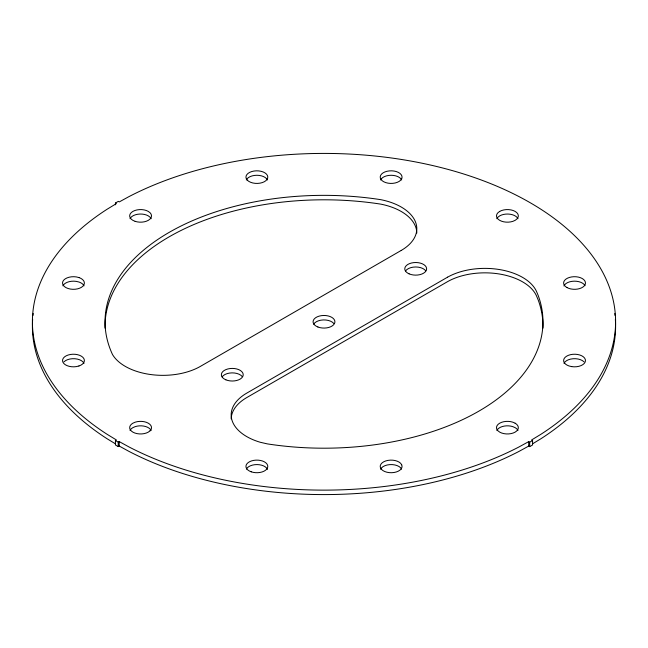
<?xml version="1.0" encoding="UTF-8"?>
<svg xmlns="http://www.w3.org/2000/svg" width="648" height="648" viewBox="0 0 648 648"><rect width="100%" height="100%" fill="white"/><g stroke="black" fill="none" stroke-linecap="round" stroke-linejoin="round"><path stroke-width="0.97" d="M532.429 443.912L540.699 438.882A291.6 168.35 0 0 0 615.357 319.375M115.433 203.027L118.325 201.358L119.297 201.909L128.879 196.66A291.6 168.35 0 0 1 530.194 202.727A291.6 168.35 0 0 1 540.699 434.419L531.603 439.96L532.567 440.51L532.567 444.974L529.675 446.642L528.703 446.091L519.121 451.34A291.6 168.35 0 0 1 128.879 451.34L119.192 446.035L118.228 446.594L115.433 444.974L115.433 440.519L116.397 439.96L107.301 434.419A291.6 168.35 0 0 1 107.301 209.118L116.397 203.585L115.433 203.027L115.433 204.809M115.433 440.519L118.228 442.13L119.192 441.572L128.879 446.885A291.6 168.35 0 0 0 519.121 446.885L528.703 441.628L529.675 442.187L532.567 440.51M115.571 443.912L107.301 438.882A291.6 168.35 0 0 1 32.643 319.375M401.59 469.12L400.594 467.726A10.919 6.302 0 0 0 389.707 464.624A10.919 6.302 0 0 0 380.587 469.249M529.675 442.187L529.675 446.642M528.703 441.628L528.703 446.091M119.192 441.572L119.192 446.035M118.228 442.13L118.228 446.594M32.999 315.463A291.6 168.35 0 0 1 33.234 313.511M614.766 313.511A291.6 168.35 0 0 1 615.001 315.463M542.951 328.123A218.975 126.425 0 0 0 538.188 299.943L536.852 296.727A53.314 30.78 0 0 0 499.859 274.08A53.314 30.78 0 0 0 447.557 281.645L246.775 397.564A53.282 30.764 0 0 0 231.174 418.883M105.049 328.123A218.975 126.425 0 0 1 380.676 204.112A53.16 30.691 0 0 1 416.794 233.061M496.862 218.708A10.919 6.302 0 0 1 497.956 217.185L499.689 215.881A10.919 6.302 0 0 1 517.963 218.708M405.599 270.896A10.919 6.302 0 0 1 415.668 266.976A10.919 6.302 0 0 1 425.776 270.848M313.673 324.186A10.919 6.302 0 0 1 323.32 319.934A10.919 6.302 0 0 1 333.809 323.457M563.938 285.971A10.919 6.302 0 0 1 574.306 281.167A10.919 6.302 0 0 1 585.031 285.703M380.587 179.95A10.919 6.302 0 0 1 391.133 175.276A10.919 6.302 0 0 1 401.679 179.95M246.321 179.95A10.919 6.302 0 0 1 256.867 175.276A10.919 6.302 0 0 1 267.413 179.95M130.037 218.708A10.919 6.302 0 0 1 148.311 215.881L150.044 217.185A10.919 6.302 0 0 1 151.138 218.708M222.102 376.909A10.919 6.302 0 0 1 232.016 372.875A10.919 6.302 0 0 1 242.279 376.618M62.913 285.825A10.919 6.302 0 0 1 76.31 281.386L78.943 282.018A10.919 6.302 0 0 1 84.013 285.857M63.998 361.835A10.919 6.302 0 0 1 74.885 358.733A10.919 6.302 0 0 1 84.005 363.358M130.037 430.491A10.919 6.302 0 0 1 132.864 427.664L135.132 426.659A10.919 6.302 0 0 1 151.138 430.491M246.386 469.112A10.919 6.302 0 0 1 257.102 464.575A10.919 6.302 0 0 1 267.478 469.379M496.862 430.491A10.919 6.302 0 0 1 512.868 426.659L515.136 427.664A10.919 6.302 0 0 1 517.963 430.491M563.995 363.358A10.919 6.302 0 0 1 573.115 358.733A10.919 6.302 0 0 1 584.002 361.835M401.679 178.751L400.594 180.274A10.919 6.302 0 0 1 382.19 180.735A10.919 6.302 0 0 1 389.237 170.91A10.919 6.302 0 0 1 401.679 178.751M150.044 430.815L148.311 432.119A10.919 6.302 0 0 1 132.864 432.119A10.919 6.302 0 0 1 132.864 423.201L135.132 422.204A10.919 6.302 0 0 1 148.311 423.201A10.919 6.302 0 0 1 150.044 430.815M499.689 211.418L497.956 212.73A10.919 6.302 0 0 0 499.689 220.336A10.919 6.302 0 0 0 512.868 221.341L515.136 220.336A10.919 6.302 0 0 0 515.136 211.418A10.919 6.302 0 0 0 499.689 211.418M401.225 250.436L200.443 366.355A53.16 30.691 0 0 1 112.485 354.488A218.975 126.425 0 0 1 380.676 199.657A53.16 30.691 0 0 1 401.225 250.436M447.557 277.182L246.775 393.109A53.282 30.764 0 0 0 260.277 442.276L267.324 443.888A218.975 126.425 0 0 0 538.188 295.488L536.852 292.264A53.314 30.78 0 0 0 499.859 269.617A53.314 30.78 0 0 0 447.557 277.182M78.918 365.99L76.286 366.622A10.919 6.302 0 0 1 62.702 359.438A10.919 6.302 0 0 1 79.72 355.363A10.919 6.302 0 0 1 78.918 365.99M571.714 366.622L569.082 365.99A10.919 6.302 0 0 1 568.28 355.363A10.919 6.302 0 0 1 585.298 359.438A10.919 6.302 0 0 1 571.714 366.622M78.943 277.563L76.31 276.923A10.919 6.302 0 0 0 62.694 284.091A10.919 6.302 0 0 0 79.696 288.19A10.919 6.302 0 0 0 78.943 277.563M135.132 221.341L132.864 220.336A10.919 6.302 0 0 1 132.864 211.418A10.919 6.302 0 0 1 148.311 211.418L150.044 212.73A10.919 6.302 0 0 1 148.311 220.336A10.919 6.302 0 0 1 135.132 221.341M515.136 423.201L512.868 422.204A10.919 6.302 0 0 0 499.689 423.201A10.919 6.302 0 0 0 497.956 430.815L499.689 432.119A10.919 6.302 0 0 0 515.136 432.119A10.919 6.302 0 0 0 515.136 423.201M247.406 180.274L246.321 178.751A10.919 6.302 0 0 1 258.763 170.91A10.919 6.302 0 0 1 265.81 180.735A10.919 6.302 0 0 1 247.406 180.274M401.679 464.786L400.594 463.271A10.919 6.302 0 0 0 382.19 462.802A10.919 6.302 0 0 0 389.237 472.627A10.919 6.302 0 0 0 401.679 464.786M566.992 287.566A10.919 6.302 0 0 0 585.152 284.513A10.919 6.302 0 0 0 571.487 276.955A10.919 6.302 0 0 0 566.992 287.566M251.205 471.809A10.919 6.302 0 0 0 267.786 466.56A10.919 6.302 0 0 0 251.61 460.89A10.919 6.302 0 0 0 251.205 471.809M225.869 379.817A10.919 6.302 0 0 0 243.154 375.378A10.919 6.302 0 0 0 227.861 368.955A10.919 6.302 0 0 0 225.869 379.817M409.091 273.845A10.919 6.302 0 0 0 426.538 269.625A10.919 6.302 0 0 0 411.488 263.007A10.919 6.302 0 0 0 409.091 273.845M317.909 327.005A10.919 6.302 0 0 0 334.894 322.202A10.919 6.302 0 0 0 319.197 316.111A10.919 6.302 0 0 0 317.909 327.005"/></g></svg>
